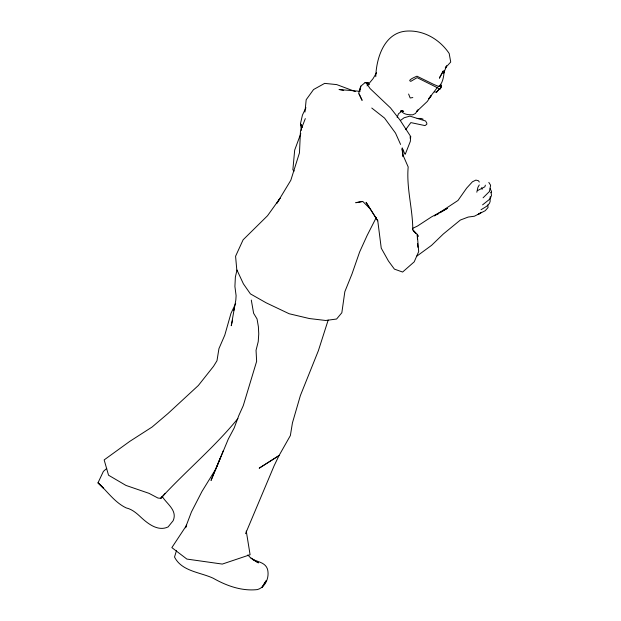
<?xml version="1.0" encoding="UTF-8"?>
<svg xmlns="http://www.w3.org/2000/svg" width="621" height="621" viewBox="0 0 621 621"><rect width="100%" height="100%" fill="white"/><g stroke="black" fill="none" stroke-linecap="round" stroke-linejoin="round"><path stroke-width="0.93" d="M402.711 149.087L402.618 152.929L402.222 149.18L403.037 155.227L408.176 166.94C406.297 188.047 412.717 208.679 412.794 229.723L415.666 233.193L413.594 231.245M304.965 112.052L306.176 99.74L313.558 89.54L324.643 83.385L336.737 84.603L355.297 91.543M375.759 76.647C376.388 57.466 384.593 32.005 407.314 31.05C424.197 30.243 439.901 39.643 449.185 53.484L450.722 62.046L445.265 67.976L446.538 65.896M360.327 89.998L360.762 86.203L365.055 82.632L367.95 82.655L369.425 84.689M476.827 192.207L477.922 187.332L479.265 184.942M236.958 270.088L235.375 277.044L234.909 286.498L236.104 295.681L235.825 300.036L231.253 325.715L232.533 320.242M359.412 91.497L360.762 86.203L358.674 93.406L362.113 100.354L359.21 93.973M176.449 550.718L174.524 557.037C181.759 571.405 200.094 572.127 213.228 578.244C226.587 585.851 241.887 591.339 257.451 589.577C265.772 587.109 269.693 576.987 267.457 569.015C264.919 561.733 256.434 562.021 250.923 558.256M328.175 320.079L318.371 350.718L300.378 395.577L292.444 422.878L290.364 435.562L279.046 455.558L274.171 465.657L245.559 533.664M485.381 185.159L484.822 186.82L477.704 190.515M234.303 308.614L233.721 310.298L234.365 308.521M397.153 117.416L398.449 113.829L402.245 110.864L400.685 111.268L403.293 111.043M300.797 133.6L294.688 150.08L292.864 169.812L294.222 171.008M185.578 527.384L191.431 511.968L201.972 491.452L215.945 468.762L228.303 439.063L234.187 427.985L238.813 415.527L243.277 405.622L256.636 361.337L256.046 350.298L258.227 341.643L258.755 333.896L258.383 326.708L257.047 318.953L253.616 313.271L251.303 300.067M410.062 138.18L410.691 136.527L400.017 120.07L390.508 107.922L370.077 88.562L366.048 82.632L365.055 82.632L367.95 82.655L367.244 84.355M305.322 118.603L300.471 131.031L299.462 152.859L290.814 180.276L276.997 203.137L280.079 198.231L267.535 215.72L243.106 239.815L235.576 256.248L236.772 269.607L243.409 283.851L250.41 293.88L266.223 302.846L289.153 313.745L309.374 318.542L325.699 320.483L336.605 319.015L341.837 312.751L344.834 291.707L352.014 273.9L359.621 251.986L367.104 235.522L376.357 217.366M405.311 154.132L410.334 141.371L410.691 136.527L410.015 136.868M185.609 527.796L186.649 525.187L171.862 547.606L186.867 559.071L222.31 564.078L250.092 554.739L246.258 531.071M220.556 457.452L211.031 480.429L223.381 450.559M446.592 66.074L443.627 73.107L444.318 70.98C443.557 76.383 443.184 82.515 438.915 86.435M439.769 88.904L417.126 77.641L410.784 81.374C406.561 80.435 415.62 76.771 416.955 76.189L433.605 84.34L437.828 86.133L441.003 86.451L440.048 89.098L441.547 86.924L440.957 84.836M440.623 87.282L441.003 86.451M490.924 192.743L491.514 191.485L490.186 188.644M235.67 303.483L230.973 313.38L224.794 335.123L218.941 348.622L216.985 360.716L213.57 366.266L198.363 385.478L167.911 413.594L152.091 427.031L129.805 441.352L104.157 459.905L108.535 475.205L125.954 485.42L149.009 493.338L157.959 498.042L160.769 498.329C185.788 471.052 214.509 447.26 237.928 418.507M305.951 107.712L302.443 115.071L300.471 123.672L301.379 130.325M376.559 72.711L373.05 78.657L367.05 85.892M161.856 496.73L160.769 498.329L165.256 493.322M417.708 110.336L415.395 113.534L412.662 114.831C408.385 114.738 403.425 114.753 400.972 110.546M439.536 88.648L436.54 92.133M405.699 129.642L410.846 122.601L424.989 125.597L426.774 124.324L426.829 123.191L425.602 121.002L409.868 116.111L404.054 117.788L400.304 120.59M439.614 88.687L436.633 92.164L434.568 91.986M418.329 109.412L416.66 111.508L427.302 101.448L431.277 95.556L428.8 98.646L437.549 87.243L437.005 87.732M483.084 197.812L489.457 191.485L490.613 185.252L488.828 182.403M106.719 468.451L103.381 471.393L98.009 482.827L103.474 488.191L98.009 482.827C107.309 491.273 114.582 502.358 126.179 507.9C131.396 509.073 135.603 512.372 139.461 515.896C146.758 522.812 157.431 531.995 168.105 526.934L173.15 520.708C177.653 510.509 167.065 504.143 162.399 496.746M482.579 204.868L490.186 198.79L491.475 195.475L491.079 192.262M416.45 256.419L431.556 245.357L443.316 234.001L460.347 220.051L468.172 217.063L474.39 216.224L485.211 210.713L488.059 207.523L487.726 204.953M434.545 215.937L457.988 200.467L466.635 188.147L472.395 181.813L475.896 180.09L478.449 180.758L479.303 182.054M481.05 209.727C484.784 207.235 491.615 204.651 489.977 198.852L490.225 196.64M436.897 214.649L438.504 213.678M440.11 212.716L447.337 208.361L431.486 216.915L417.514 226.036L412.406 228.497M412.825 97.559L410.171 97.978L408.61 94.043M362.051 201.437L355.724 202.718L362.897 201.538L370.287 208.982L377.778 220.843L381.24 248.144L388.428 260.991L394.397 269.11L402.61 272.045L414.199 261.852L418.694 251.59L417.242 234.334L412.74 229.848M417.188 118.425L421.139 118.448L423.134 119.201M366.048 82.632L367.95 82.655M360.133 91.334L339.019 89.509L343.7 90.41M401.973 110.755L403.681 111.431M252.638 559.498L258.414 562.867L250.209 557.464L247.849 554.926M371.762 108.031L384.531 118.075L395.53 133.111L400.592 144.445M418.57 236.329L417.242 234.334L417.436 238.945M370.287 208.982L366.072 202.337L377.778 220.843M440.522 84.44L441.089 85.519M302.28 127.103L300.471 123.672L302.248 127.049M402.152 147.938L404.876 154.039M481.632 187.697L482.129 189.351M402.695 154.776L402.858 156.639M402.315 148.295L402.85 155.731M402.214 148.318L402.47 152.983M417.63 243.564L417.786 247.259M443.278 70.996L439.412 78.044L443.278 70.996M265.998 580.961L261.946 587.474L265.998 580.961M481.306 212.335L478.03 214.571L481.306 212.335M279.046 455.558L259.275 468.118L279.046 455.558"/></g></svg>
